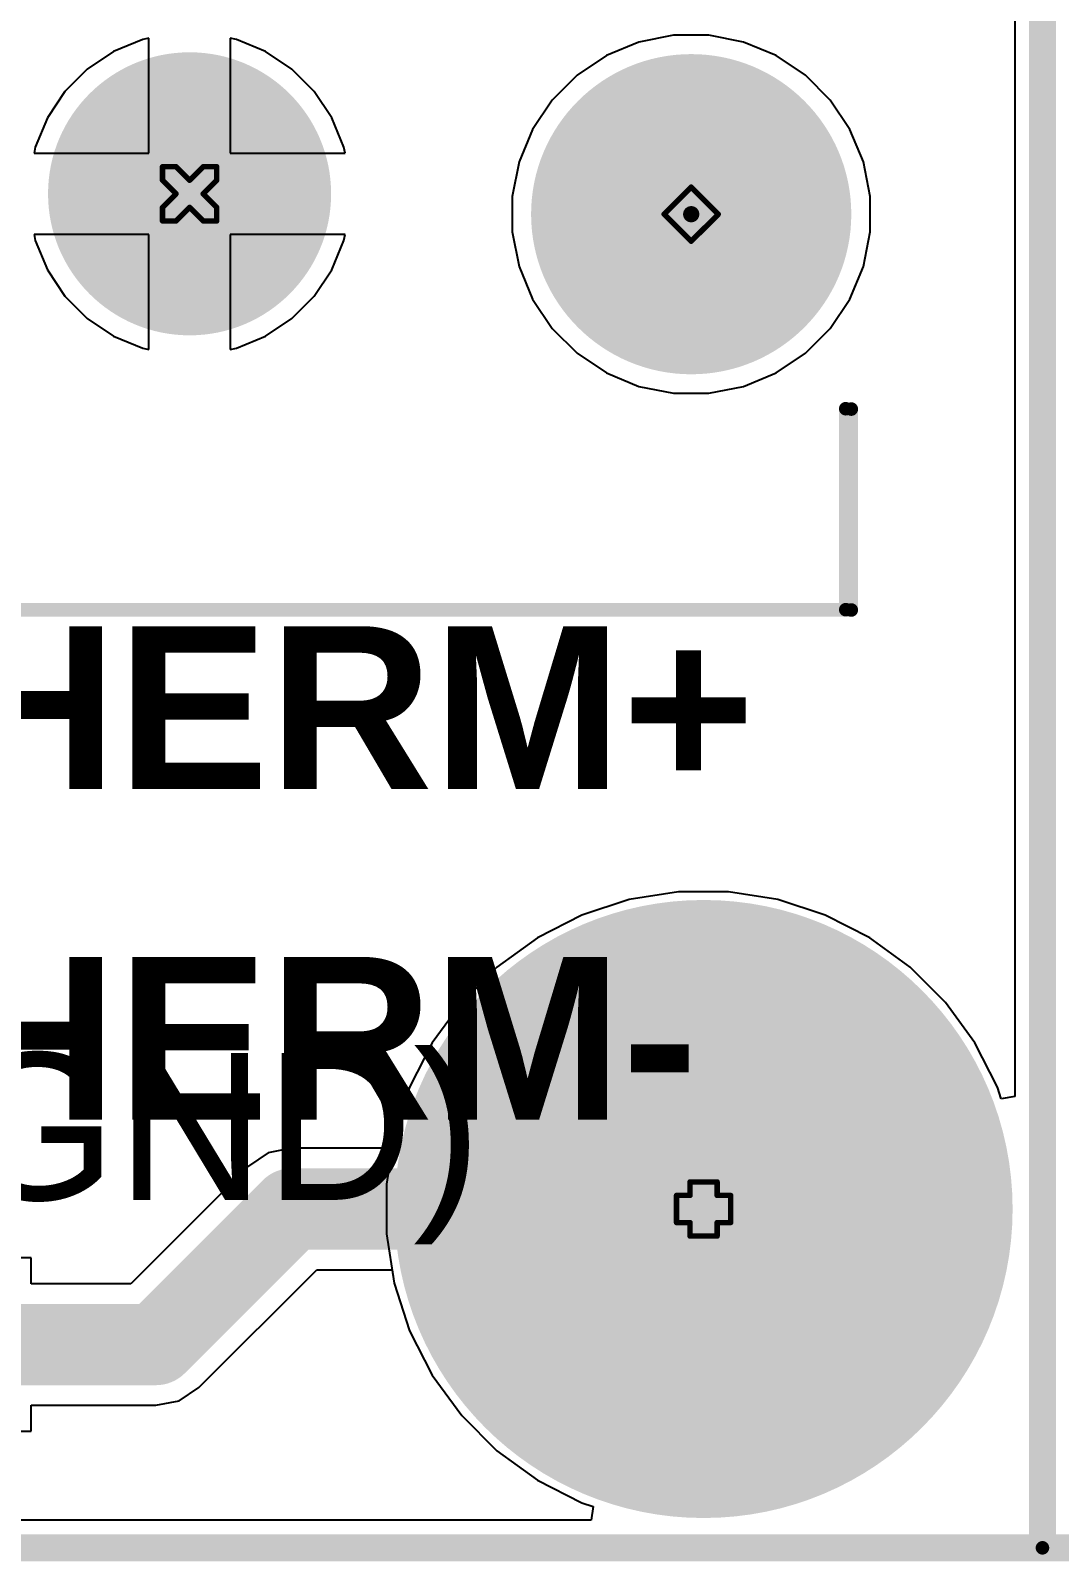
# Model space of a CAD drawing. Header units: inches. Extents: x 0 to 13.9, y -0.2 to 3.4.
# Drawn here: x 0.377 to 0.756, y -0.005 to 0.56 of the extents above; entities that cross this region are included whole.
import ezdxf

# ---------------------------------------------------------------- set-up
doc = ezdxf.new("R2010")
doc.units = ezdxf.units.IN
doc.header["$MEASUREMENT"] = 0
for name, color, linetype in [('Board_Outline', 216, 'Continuous'), ('Bottom Layer', 5, 'Continuous'), ('Bottom Solder', 6, 'Continuous'), ('Dimensions', 6, 'Continuous'), ('Drill Drawing', 1, 'Continuous'), ('Layer 1', 16, 'Continuous'), ('Layer 2', 76, 'Continuous'), ('Mechanical 4', 56, 'Continuous'), ('Mechanical 6', 56, 'Continuous'), ('Multi-Layer', 9, 'Continuous'), ('Pad Holes', 156, 'Continuous'), ('Top Layer', 1, 'Continuous'), ('Top Overlay', 2, 'Continuous'), ('Top Solder', 216, 'Continuous')]:
    doc.layers.add(name, color=color, linetype=linetype)
doc.styles.add('Arial', font='', dxfattribs={"height": 0.2})
doc.styles.add('Arial_Bold', font='', dxfattribs={"height": 0.2})
doc.styles.get('Arial').set_extended_font_data('Arial')
doc.styles.get('Arial_Bold').set_extended_font_data('Arial', bold=True)

msp = doc.modelspace()

# ---------------------------------------------------------------- hatches: boundary and pattern name
at = {"layer": 'Bottom Layer'}
h = msp.add_hatch(color=5, dxfattribs=at)
edge = h.paths.add_edge_path()
edge.add_arc((0.43539, 0.49952), 0.04921, 0, 360)
h = msp.add_hatch(color=5, dxfattribs=at)
edge = h.paths.add_edge_path()
edge.add_arc((0.625, 0.125), 0.11, 0, 360)
at = {"layer": 'Bottom Solder'}
h = msp.add_hatch(color=6, dxfattribs=at)
edge = h.paths.add_edge_path()
edge.add_arc((0.43539, 0.49952), 0.05221, 0, 360)
h = msp.add_hatch(color=6, dxfattribs=at)
edge = h.paths.add_edge_path()
edge.add_arc((0.62043, 0.492), 0.003, 0, 360)
h = msp.add_hatch(color=6, dxfattribs=at)
edge = h.paths.add_edge_path()
edge.add_arc((0.625, 0.125), 0.114, 0, 360)
at = {"layer": 'Layer 1'}
h = msp.add_hatch(color=16, dxfattribs=at)
edge = h.paths.add_edge_path()
edge.add_arc((0.43539, 0.49952), 0.04921, 0, 360)
h = msp.add_hatch(color=16, dxfattribs=at)
edge = h.paths.add_edge_path()
edge.add_arc((0.625, 0.125), 0.11, 0, 360)
at = {"layer": 'Layer 2'}
h = msp.add_hatch(color=76, dxfattribs=at)
edge = h.paths.add_edge_path()
edge.add_arc((0.43539, 0.49952), 0.04921, 0, 360)
h = msp.add_hatch(color=76, dxfattribs=at)
edge = h.paths.add_edge_path()
edge.add_arc((0.625, 0.125), 0.11, 0, 360)
at = {"layer": 'Mechanical 4'}
h = msp.add_hatch(color=56, dxfattribs=at)
edge = h.paths.add_edge_path()
edge.add_arc((0.67745, 0.42023), 0.00125, 0, 360)
h = msp.add_hatch(color=56, dxfattribs=at)
edge = h.paths.add_edge_path()
edge.add_arc((0.67745, 0.3461), 0.00125, 0, 360)
h = msp.add_hatch(color=56, dxfattribs=at)
edge = h.paths.add_edge_path()
edge.add_arc((0.67745, 0.3461), 0.00125, 0, 360)
at = {"layer": 'Mechanical 6'}
h = msp.add_hatch(color=56, dxfattribs=at)
edge = h.paths.add_edge_path()
edge.add_arc((0.75, 0), 0.00125, 0, 360)
h = msp.add_hatch(color=56, dxfattribs=at)
edge = h.paths.add_edge_path()
edge.add_arc((0.75, 0), 0.00125, 0, 360)
at = {"layer": 'Multi-Layer'}
h = msp.add_hatch(color=9, dxfattribs=at)
edge = h.paths.add_edge_path()
edge.add_arc((0.43539, 0.49952), 0.04921, 0, 360)
h = msp.add_hatch(color=9, dxfattribs=at)
edge = h.paths.add_edge_path()
edge.add_arc((0.625, 0.125), 0.11, 0, 360)
at = {"layer": 'Pad Holes'}
h = msp.add_hatch(color=7, dxfattribs=at)
edge = h.paths.add_edge_path()
edge.add_arc((0.62043, 0.492), 0.05906, 0, 360)
h = msp.add_hatch(color=7, dxfattribs=at)
edge = h.paths.add_edge_path()
edge.add_arc((0.43539, 0.49952), 0.03543, 0, 360)
h = msp.add_hatch(color=7, dxfattribs=at)
edge = h.paths.add_edge_path()
edge.add_arc((0.67745, 0.42023), 0.00125, 0, 360)
h = msp.add_hatch(color=7, dxfattribs=at)
edge = h.paths.add_edge_path()
edge.add_arc((0.67745, 0.3461), 0.00125, 0, 360)
h = msp.add_hatch(color=7, dxfattribs=at)
edge = h.paths.add_edge_path()
edge.add_arc((0.67745, 0.3461), 0.00125, 0, 360)
h = msp.add_hatch(color=7, dxfattribs=at)
edge = h.paths.add_edge_path()
edge.add_arc((0.625, 0.125), 0.074, 0, 360)
h = msp.add_hatch(color=7, dxfattribs=at)
edge = h.paths.add_edge_path()
edge.add_arc((0.75, 0), 0.00125, 0, 360)
h = msp.add_hatch(color=7, dxfattribs=at)
edge = h.paths.add_edge_path()
edge.add_arc((0.75, 0), 0.00125, 0, 360)
at = {"layer": 'Top Layer'}
h = msp.add_hatch(color=1, dxfattribs=at)
edge = h.paths.add_edge_path()
edge.add_arc((0.43539, 0.49952), 0.04921, 0, 360)
h = msp.add_hatch(color=1, dxfattribs=at)
edge = h.paths.add_edge_path()
edge.add_arc((0.625, 0.125), 0.11, 0, 360)
at = {"layer": 'Top Solder'}
h = msp.add_hatch(color=216, dxfattribs=at)
edge = h.paths.add_edge_path()
edge.add_arc((0.43539, 0.49952), 0.05221, 0, 360)
h = msp.add_hatch(color=216, dxfattribs=at)
edge = h.paths.add_edge_path()
edge.add_arc((0.62043, 0.492), 0.003, 0, 360)
h = msp.add_hatch(color=216, dxfattribs=at)
edge = h.paths.add_edge_path()
edge.add_arc((0.625, 0.125), 0.114, 0, 360)

# ---------------------------------------------------------------- linework, layer by layer
at = {"layer": 'Board_Outline'}
for points in [[(0.75, 0, 0.01, 0.01, 0), (0.75, 1.25, 0.01, 0.01, 0)], [(0, 0, 0.01, 0.01, 0), (0.75, 0, 0.01, 0.01, 0)]]:
    msp.add_lwpolyline(points, format="xyseb", dxfattribs=at)
msp.add_lwpolyline([(0.7475, 0, 0.005, 0.005, 1), (0.7525, 0, 0.005, 0.005, 1)], format="xyseb", close=True, dxfattribs=at)
msp.add_lwpolyline([(0.7475, 0, 0.005, 0.005, 1), (0.7525, 0, 0.005, 0.005, 1)], format="xyseb", close=True, dxfattribs=at)
at = {"layer": 'Bottom Layer'}
for p, q in [((0.7398, 1.25), (0.7398, 0.16647)), ((0.41812, 0.55646), (0.40735, 0.55199)), ((0.42039, 0.55691), (0.41812, 0.55646)), ((0.42039, 0.51452), (0.42039, 0.55691)), ((0.45267, 0.55646), (0.45039, 0.55691)), ((0.45039, 0.55691), (0.45039, 0.51452)), ((0.46344, 0.55199), (0.45267, 0.55646)), ((0.60117, 0.55552), (0.58914, 0.55054)), ((0.61393, 0.55806), (0.60117, 0.55552)), ((0.62694, 0.55806), (0.61393, 0.55806)), ((0.6397, 0.55552), (0.62694, 0.55806)), ((0.65172, 0.55054), (0.6397, 0.55552)), ((0.40735, 0.55199), (0.39765, 0.54551)), ((0.47314, 0.54551), (0.46344, 0.55199)), ((0.58914, 0.55054), (0.57833, 0.54331)), ((0.66254, 0.54331), (0.65172, 0.55054)), ((0.39765, 0.54551), (0.3894, 0.53727)), ((0.48139, 0.53727), (0.47314, 0.54551)), ((0.57833, 0.54331), (0.56912, 0.53411)), ((0.67174, 0.53411), (0.66254, 0.54331)), ((0.3894, 0.53727), (0.38292, 0.52757)), ((0.48787, 0.52757), (0.48139, 0.53727)), ((0.56912, 0.53411), (0.5619, 0.52329)), ((0.67897, 0.52329), (0.67174, 0.53411)), ((0.38292, 0.52757), (0.37846, 0.51679)), ((0.49233, 0.51679), (0.48787, 0.52757)), ((0.5619, 0.52329), (0.55692, 0.51127)), ((0.68395, 0.51127), (0.67897, 0.52329)), ((0.37846, 0.51679), (0.378, 0.51452)), ((0.378, 0.51452), (0.42039, 0.51452)), ((0.45039, 0.51452), (0.49278, 0.51452)), ((0.49278, 0.51452), (0.49233, 0.51679)), ((0.55692, 0.51127), (0.55438, 0.49851)), ((0.68649, 0.49851), (0.68395, 0.51127)), ((0.55438, 0.49851), (0.55438, 0.48549)), ((0.68649, 0.48549), (0.68649, 0.49851)), ((0.42039, 0.48452), (0.378, 0.48452)), ((0.378, 0.48452), (0.37846, 0.48225)), ((0.37846, 0.48225), (0.38292, 0.47147)), ((0.42039, 0.44213), (0.42039, 0.48452)), ((0.49278, 0.48452), (0.45039, 0.48452)), ((0.45039, 0.48452), (0.45039, 0.44213)), ((0.48787, 0.47147), (0.49233, 0.48225)), ((0.49233, 0.48225), (0.49278, 0.48452)), ((0.55438, 0.48549), (0.55692, 0.47273)), ((0.68395, 0.47273), (0.68649, 0.48549)), ((0.38292, 0.47147), (0.3894, 0.46177)), ((0.48139, 0.46177), (0.48787, 0.47147)), ((0.55692, 0.47273), (0.5619, 0.46071)), ((0.67897, 0.46071), (0.68395, 0.47273)), ((0.3894, 0.46177), (0.39765, 0.45353)), ((0.47314, 0.45353), (0.48139, 0.46177)), ((0.5619, 0.46071), (0.56912, 0.44989)), ((0.67174, 0.44989), (0.67897, 0.46071)), ((0.39765, 0.45353), (0.40735, 0.44705)), ((0.46344, 0.44705), (0.47314, 0.45353)), ((0.40735, 0.44705), (0.41812, 0.44258)), ((0.45267, 0.44258), (0.46344, 0.44705)), ((0.56912, 0.44989), (0.57833, 0.44069)), ((0.66254, 0.44069), (0.67174, 0.44989)), ((0.41812, 0.44258), (0.42039, 0.44213)), ((0.45039, 0.44213), (0.45267, 0.44258)), ((0.57833, 0.44069), (0.58914, 0.43346)), ((0.65172, 0.43346), (0.66254, 0.44069)), ((0.58914, 0.43346), (0.60117, 0.42848)), ((0.6397, 0.42848), (0.65172, 0.43346)), ((0.60117, 0.42848), (0.61393, 0.42594)), ((0.61393, 0.42594), (0.62694, 0.42594)), ((0.62694, 0.42594), (0.6397, 0.42848)), ((0.5976, 0.23912), (0.58009, 0.23343)), ((0.61579, 0.242), (0.5976, 0.23912)), ((0.63421, 0.242), (0.61579, 0.242)), ((0.6524, 0.23912), (0.63421, 0.242)), ((0.66991, 0.23343), (0.6524, 0.23912)), ((0.58009, 0.23343), (0.56368, 0.22507)), ((0.68632, 0.22507), (0.66991, 0.23343)), ((0.56368, 0.22507), (0.54878, 0.21424)), ((0.70122, 0.21424), (0.68632, 0.22507)), ((0.54878, 0.21424), (0.53576, 0.20122)), ((0.71424, 0.20122), (0.70122, 0.21424)), ((0.53576, 0.20122), (0.52493, 0.18632)), ((0.72507, 0.18632), (0.71424, 0.20122)), ((0.52493, 0.18632), (0.51657, 0.16991)), ((0.73343, 0.16991), (0.72507, 0.18632)), ((0.51657, 0.16991), (0.51088, 0.1524)), ((0.7348, 0.16568), (0.73343, 0.16991)), ((0.7398, 0.16647), (0.7348, 0.16568)), ((0.51088, 0.1524), (0.508, 0.13421)), ((0.508, 0.13421), (0.508, 0.11579)), ((0.508, 0.11579), (0.51088, 0.0976)), ((0.51088, 0.0976), (0.51657, 0.08009)), ((0.51657, 0.08009), (0.52493, 0.06368)), ((0.52493, 0.06368), (0.53576, 0.04878)), ((0.53576, 0.04878), (0.54878, 0.03576)), ((0.54878, 0.03576), (0.56368, 0.02493)), ((0.56368, 0.02493), (0.58009, 0.01657)), ((0.58009, 0.01657), (0.58432, 0.0152)), ((0.58432, 0.0152), (0.58353, 0.0102)), ((0.58353, 0.0102), (0.0102, 0.0102))]:
    msp.add_line(p, q, dxfattribs=at)
at = {"layer": 'Dimensions'}
msp.add_lwpolyline([(0.015, 0, 0.01, 0.01, 0), (4.237, 0, 0.01, 0.01, 0)], format="xyseb", dxfattribs=at)
at = {"layer": 'Drill Drawing'}
for points in [[(0.42539, 0.50452, 0.002, 0.002, 0), (0.42539, 0.50952, 0.002, 0.002, 0)], [(0.42539, 0.50952, 0.002, 0.002, 0), (0.43039, 0.50952, 0.002, 0.002, 0)], [(0.43039, 0.50952, 0.002, 0.002, 0), (0.43539, 0.50452, 0.002, 0.002, 0)], [(0.43539, 0.50452, 0.002, 0.002, 0), (0.44039, 0.50952, 0.002, 0.002, 0)], [(0.44039, 0.50952, 0.002, 0.002, 0), (0.44539, 0.50952, 0.002, 0.002, 0)], [(0.44539, 0.50452, 0.002, 0.002, 0), (0.44539, 0.50952, 0.002, 0.002, 0)], [(0.42539, 0.50452, 0.002, 0.002, 0), (0.43039, 0.49952, 0.002, 0.002, 0)], [(0.44039, 0.49952, 0.002, 0.002, 0), (0.44539, 0.50452, 0.002, 0.002, 0)], [(0.61043, 0.492, 0.002, 0.002, 0), (0.62043, 0.502, 0.002, 0.002, 0)], [(0.62043, 0.502, 0.002, 0.002, 0), (0.63043, 0.492, 0.002, 0.002, 0)], [(0.42539, 0.49452, 0.002, 0.002, 0), (0.43039, 0.49952, 0.002, 0.002, 0)], [(0.44039, 0.49952, 0.002, 0.002, 0), (0.44539, 0.49452, 0.002, 0.002, 0)], [(0.42539, 0.48952, 0.002, 0.002, 0), (0.42539, 0.49452, 0.002, 0.002, 0)], [(0.43039, 0.48952, 0.002, 0.002, 0), (0.43539, 0.49452, 0.002, 0.002, 0)], [(0.43539, 0.49452, 0.002, 0.002, 0), (0.44039, 0.48952, 0.002, 0.002, 0)], [(0.44539, 0.48952, 0.002, 0.002, 0), (0.44539, 0.49452, 0.002, 0.002, 0)], [(0.61043, 0.492, 0.002, 0.002, 0), (0.62043, 0.482, 0.002, 0.002, 0)], [(0.62043, 0.482, 0.002, 0.002, 0), (0.63043, 0.492, 0.002, 0.002, 0)], [(0.42539, 0.48952, 0.002, 0.002, 0), (0.43039, 0.48952, 0.002, 0.002, 0)], [(0.44039, 0.48952, 0.002, 0.002, 0), (0.44539, 0.48952, 0.002, 0.002, 0)], [(0.62, 0.13, 0.002, 0.002, 0), (0.62, 0.135, 0.002, 0.002, 0)], [(0.62, 0.135, 0.002, 0.002, 0), (0.63, 0.135, 0.002, 0.002, 0)], [(0.63, 0.13, 0.002, 0.002, 0), (0.63, 0.135, 0.002, 0.002, 0)], [(0.615, 0.12, 0.002, 0.002, 0), (0.615, 0.13, 0.002, 0.002, 0)], [(0.615, 0.13, 0.002, 0.002, 0), (0.62, 0.13, 0.002, 0.002, 0)], [(0.63, 0.13, 0.002, 0.002, 0), (0.635, 0.13, 0.002, 0.002, 0)], [(0.635, 0.12, 0.002, 0.002, 0), (0.635, 0.13, 0.002, 0.002, 0)], [(0.615, 0.12, 0.002, 0.002, 0), (0.62, 0.12, 0.002, 0.002, 0)], [(0.62, 0.115, 0.002, 0.002, 0), (0.62, 0.12, 0.002, 0.002, 0)], [(0.63, 0.12, 0.002, 0.002, 0), (0.635, 0.12, 0.002, 0.002, 0)], [(0.63, 0.115, 0.002, 0.002, 0), (0.63, 0.12, 0.002, 0.002, 0)], [(0.62, 0.115, 0.002, 0.002, 0), (0.63, 0.115, 0.002, 0.002, 0)]]:
    msp.add_lwpolyline(points, format="xyseb", dxfattribs=at)
for points in [[(0.42489, 0.50952, 0.001, 0.001, 1), (0.42589, 0.50952, 0.001, 0.001, 1)], [(0.42489, 0.50952, 0.001, 0.001, 1), (0.42589, 0.50952, 0.001, 0.001, 1)], [(0.42989, 0.50952, 0.001, 0.001, 1), (0.43089, 0.50952, 0.001, 0.001, 1)], [(0.42989, 0.50952, 0.001, 0.001, 1), (0.43089, 0.50952, 0.001, 0.001, 1)], [(0.43989, 0.50952, 0.001, 0.001, 1), (0.44089, 0.50952, 0.001, 0.001, 1)], [(0.43989, 0.50952, 0.001, 0.001, 1), (0.44089, 0.50952, 0.001, 0.001, 1)], [(0.44489, 0.50952, 0.001, 0.001, 1), (0.44589, 0.50952, 0.001, 0.001, 1)], [(0.44489, 0.50952, 0.001, 0.001, 1), (0.44589, 0.50952, 0.001, 0.001, 1)], [(0.42489, 0.50452, 0.001, 0.001, 1), (0.42589, 0.50452, 0.001, 0.001, 1)], [(0.42489, 0.50452, 0.001, 0.001, 1), (0.42589, 0.50452, 0.001, 0.001, 1)], [(0.43489, 0.50452, 0.001, 0.001, 1), (0.43589, 0.50452, 0.001, 0.001, 1)], [(0.43489, 0.50452, 0.001, 0.001, 1), (0.43589, 0.50452, 0.001, 0.001, 1)], [(0.44489, 0.50452, 0.001, 0.001, 1), (0.44589, 0.50452, 0.001, 0.001, 1)], [(0.44489, 0.50452, 0.001, 0.001, 1), (0.44589, 0.50452, 0.001, 0.001, 1)], [(0.61993, 0.502, 0.001, 0.001, 1), (0.62093, 0.502, 0.001, 0.001, 1)], [(0.61993, 0.502, 0.001, 0.001, 1), (0.62093, 0.502, 0.001, 0.001, 1)], [(0.42989, 0.49952, 0.001, 0.001, 1), (0.43089, 0.49952, 0.001, 0.001, 1)], [(0.42989, 0.49952, 0.001, 0.001, 1), (0.43089, 0.49952, 0.001, 0.001, 1)], [(0.43989, 0.49952, 0.001, 0.001, 1), (0.44089, 0.49952, 0.001, 0.001, 1)], [(0.43989, 0.49952, 0.001, 0.001, 1), (0.44089, 0.49952, 0.001, 0.001, 1)], [(0.42489, 0.49452, 0.001, 0.001, 1), (0.42589, 0.49452, 0.001, 0.001, 1)], [(0.42489, 0.49452, 0.001, 0.001, 1), (0.42589, 0.49452, 0.001, 0.001, 1)], [(0.43489, 0.49452, 0.001, 0.001, 1), (0.43589, 0.49452, 0.001, 0.001, 1)], [(0.43489, 0.49452, 0.001, 0.001, 1), (0.43589, 0.49452, 0.001, 0.001, 1)], [(0.44489, 0.49452, 0.001, 0.001, 1), (0.44589, 0.49452, 0.001, 0.001, 1)], [(0.44489, 0.49452, 0.001, 0.001, 1), (0.44589, 0.49452, 0.001, 0.001, 1)], [(0.60993, 0.492, 0.001, 0.001, 1), (0.61093, 0.492, 0.001, 0.001, 1)], [(0.60993, 0.492, 0.001, 0.001, 1), (0.61093, 0.492, 0.001, 0.001, 1)], [(0.62993, 0.492, 0.001, 0.001, 1), (0.63093, 0.492, 0.001, 0.001, 1)], [(0.62993, 0.492, 0.001, 0.001, 1), (0.63093, 0.492, 0.001, 0.001, 1)], [(0.42489, 0.48952, 0.001, 0.001, 1), (0.42589, 0.48952, 0.001, 0.001, 1)], [(0.42489, 0.48952, 0.001, 0.001, 1), (0.42589, 0.48952, 0.001, 0.001, 1)], [(0.42989, 0.48952, 0.001, 0.001, 1), (0.43089, 0.48952, 0.001, 0.001, 1)], [(0.42989, 0.48952, 0.001, 0.001, 1), (0.43089, 0.48952, 0.001, 0.001, 1)], [(0.43989, 0.48952, 0.001, 0.001, 1), (0.44089, 0.48952, 0.001, 0.001, 1)], [(0.43989, 0.48952, 0.001, 0.001, 1), (0.44089, 0.48952, 0.001, 0.001, 1)], [(0.44489, 0.48952, 0.001, 0.001, 1), (0.44589, 0.48952, 0.001, 0.001, 1)], [(0.44489, 0.48952, 0.001, 0.001, 1), (0.44589, 0.48952, 0.001, 0.001, 1)], [(0.61993, 0.482, 0.001, 0.001, 1), (0.62093, 0.482, 0.001, 0.001, 1)], [(0.61993, 0.482, 0.001, 0.001, 1), (0.62093, 0.482, 0.001, 0.001, 1)], [(0.6195, 0.135, 0.001, 0.001, 1), (0.6205, 0.135, 0.001, 0.001, 1)], [(0.6195, 0.135, 0.001, 0.001, 1), (0.6205, 0.135, 0.001, 0.001, 1)], [(0.6295, 0.135, 0.001, 0.001, 1), (0.6305, 0.135, 0.001, 0.001, 1)], [(0.6295, 0.135, 0.001, 0.001, 1), (0.6305, 0.135, 0.001, 0.001, 1)], [(0.6145, 0.13, 0.001, 0.001, 1), (0.6155, 0.13, 0.001, 0.001, 1)], [(0.6145, 0.13, 0.001, 0.001, 1), (0.6155, 0.13, 0.001, 0.001, 1)], [(0.6195, 0.13, 0.001, 0.001, 1), (0.6205, 0.13, 0.001, 0.001, 1)], [(0.6195, 0.13, 0.001, 0.001, 1), (0.6205, 0.13, 0.001, 0.001, 1)], [(0.6295, 0.13, 0.001, 0.001, 1), (0.6305, 0.13, 0.001, 0.001, 1)], [(0.6295, 0.13, 0.001, 0.001, 1), (0.6305, 0.13, 0.001, 0.001, 1)], [(0.6345, 0.13, 0.001, 0.001, 1), (0.6355, 0.13, 0.001, 0.001, 1)], [(0.6345, 0.13, 0.001, 0.001, 1), (0.6355, 0.13, 0.001, 0.001, 1)], [(0.6145, 0.12, 0.001, 0.001, 1), (0.6155, 0.12, 0.001, 0.001, 1)], [(0.6145, 0.12, 0.001, 0.001, 1), (0.6155, 0.12, 0.001, 0.001, 1)], [(0.6195, 0.12, 0.001, 0.001, 1), (0.6205, 0.12, 0.001, 0.001, 1)], [(0.6195, 0.12, 0.001, 0.001, 1), (0.6205, 0.12, 0.001, 0.001, 1)], [(0.6295, 0.12, 0.001, 0.001, 1), (0.6305, 0.12, 0.001, 0.001, 1)], [(0.6295, 0.12, 0.001, 0.001, 1), (0.6305, 0.12, 0.001, 0.001, 1)], [(0.6345, 0.12, 0.001, 0.001, 1), (0.6355, 0.12, 0.001, 0.001, 1)], [(0.6345, 0.12, 0.001, 0.001, 1), (0.6355, 0.12, 0.001, 0.001, 1)], [(0.6195, 0.115, 0.001, 0.001, 1), (0.6205, 0.115, 0.001, 0.001, 1)], [(0.6195, 0.115, 0.001, 0.001, 1), (0.6205, 0.115, 0.001, 0.001, 1)], [(0.6295, 0.115, 0.001, 0.001, 1), (0.6305, 0.115, 0.001, 0.001, 1)], [(0.6295, 0.115, 0.001, 0.001, 1), (0.6305, 0.115, 0.001, 0.001, 1)]]:
    msp.add_lwpolyline(points, format="xyseb", close=True, dxfattribs=at)
at = {"layer": 'Layer 1'}
for p, q in [((0.7398, 1.25), (0.7398, 0.16647)), ((0.41812, 0.55646), (0.40735, 0.55199)), ((0.42039, 0.55691), (0.41812, 0.55646)), ((0.42039, 0.51452), (0.42039, 0.55691)), ((0.45267, 0.55646), (0.45039, 0.55691)), ((0.45039, 0.55691), (0.45039, 0.51452)), ((0.46344, 0.55199), (0.45267, 0.55646)), ((0.60117, 0.55552), (0.58914, 0.55054)), ((0.61393, 0.55806), (0.60117, 0.55552)), ((0.62694, 0.55806), (0.61393, 0.55806)), ((0.6397, 0.55552), (0.62694, 0.55806)), ((0.65172, 0.55054), (0.6397, 0.55552)), ((0.40735, 0.55199), (0.39765, 0.54551)), ((0.47314, 0.54551), (0.46344, 0.55199)), ((0.58914, 0.55054), (0.57833, 0.54331)), ((0.66254, 0.54331), (0.65172, 0.55054)), ((0.39765, 0.54551), (0.3894, 0.53727)), ((0.48139, 0.53727), (0.47314, 0.54551)), ((0.57833, 0.54331), (0.56912, 0.53411)), ((0.67174, 0.53411), (0.66254, 0.54331)), ((0.3894, 0.53727), (0.38292, 0.52757)), ((0.48787, 0.52757), (0.48139, 0.53727)), ((0.56912, 0.53411), (0.5619, 0.52329)), ((0.67897, 0.52329), (0.67174, 0.53411)), ((0.38292, 0.52757), (0.37846, 0.51679)), ((0.49233, 0.51679), (0.48787, 0.52757)), ((0.5619, 0.52329), (0.55692, 0.51127)), ((0.68395, 0.51127), (0.67897, 0.52329)), ((0.37846, 0.51679), (0.378, 0.51452)), ((0.378, 0.51452), (0.42039, 0.51452)), ((0.45039, 0.51452), (0.49278, 0.51452)), ((0.49278, 0.51452), (0.49233, 0.51679)), ((0.55692, 0.51127), (0.55438, 0.49851)), ((0.68649, 0.49851), (0.68395, 0.51127)), ((0.55438, 0.49851), (0.55438, 0.48549)), ((0.68649, 0.48549), (0.68649, 0.49851)), ((0.42039, 0.48452), (0.378, 0.48452)), ((0.378, 0.48452), (0.37846, 0.48225)), ((0.37846, 0.48225), (0.38292, 0.47147)), ((0.42039, 0.44213), (0.42039, 0.48452)), ((0.49278, 0.48452), (0.45039, 0.48452)), ((0.45039, 0.48452), (0.45039, 0.44213)), ((0.48787, 0.47147), (0.49233, 0.48225)), ((0.49233, 0.48225), (0.49278, 0.48452)), ((0.55438, 0.48549), (0.55692, 0.47273)), ((0.68395, 0.47273), (0.68649, 0.48549)), ((0.38292, 0.47147), (0.3894, 0.46177)), ((0.48139, 0.46177), (0.48787, 0.47147)), ((0.55692, 0.47273), (0.5619, 0.46071)), ((0.67897, 0.46071), (0.68395, 0.47273)), ((0.3894, 0.46177), (0.39765, 0.45353)), ((0.47314, 0.45353), (0.48139, 0.46177)), ((0.5619, 0.46071), (0.56912, 0.44989)), ((0.67174, 0.44989), (0.67897, 0.46071)), ((0.39765, 0.45353), (0.40735, 0.44705)), ((0.46344, 0.44705), (0.47314, 0.45353)), ((0.40735, 0.44705), (0.41812, 0.44258)), ((0.45267, 0.44258), (0.46344, 0.44705)), ((0.56912, 0.44989), (0.57833, 0.44069)), ((0.66254, 0.44069), (0.67174, 0.44989)), ((0.41812, 0.44258), (0.42039, 0.44213)), ((0.45039, 0.44213), (0.45267, 0.44258)), ((0.57833, 0.44069), (0.58914, 0.43346)), ((0.65172, 0.43346), (0.66254, 0.44069)), ((0.58914, 0.43346), (0.60117, 0.42848)), ((0.6397, 0.42848), (0.65172, 0.43346)), ((0.60117, 0.42848), (0.61393, 0.42594)), ((0.61393, 0.42594), (0.62694, 0.42594)), ((0.62694, 0.42594), (0.6397, 0.42848)), ((0.5976, 0.23912), (0.58009, 0.23343)), ((0.61579, 0.242), (0.5976, 0.23912)), ((0.63421, 0.242), (0.61579, 0.242)), ((0.6524, 0.23912), (0.63421, 0.242)), ((0.66991, 0.23343), (0.6524, 0.23912)), ((0.58009, 0.23343), (0.56368, 0.22507)), ((0.68632, 0.22507), (0.66991, 0.23343)), ((0.56368, 0.22507), (0.54878, 0.21424)), ((0.70122, 0.21424), (0.68632, 0.22507)), ((0.54878, 0.21424), (0.53576, 0.20122)), ((0.71424, 0.20122), (0.70122, 0.21424)), ((0.53576, 0.20122), (0.52493, 0.18632)), ((0.72507, 0.18632), (0.71424, 0.20122)), ((0.52493, 0.18632), (0.51657, 0.16991)), ((0.73343, 0.16991), (0.72507, 0.18632)), ((0.51657, 0.16991), (0.51088, 0.1524)), ((0.7348, 0.16568), (0.73343, 0.16991)), ((0.7398, 0.16647), (0.7348, 0.16568)), ((0.51088, 0.1524), (0.508, 0.13421)), ((0.508, 0.13421), (0.508, 0.11579)), ((0.508, 0.11579), (0.51088, 0.0976)), ((0.51088, 0.0976), (0.51657, 0.08009)), ((0.51657, 0.08009), (0.52493, 0.06368)), ((0.52493, 0.06368), (0.53576, 0.04878)), ((0.53576, 0.04878), (0.54878, 0.03576)), ((0.54878, 0.03576), (0.56368, 0.02493)), ((0.56368, 0.02493), (0.58009, 0.01657)), ((0.58009, 0.01657), (0.58432, 0.0152)), ((0.58432, 0.0152), (0.58353, 0.0102)), ((0.58353, 0.0102), (0.0102, 0.0102))]:
    msp.add_line(p, q, dxfattribs=at)
at = {"layer": 'Layer 2'}
for p, q in [((0.7398, 0.84307), (0.7398, 0.16647)), ((0.41812, 0.55646), (0.40735, 0.55199)), ((0.42039, 0.55691), (0.41812, 0.55646)), ((0.42039, 0.51452), (0.42039, 0.55691)), ((0.45267, 0.55646), (0.45039, 0.55691)), ((0.45039, 0.55691), (0.45039, 0.51452)), ((0.46344, 0.55199), (0.45267, 0.55646)), ((0.60117, 0.55552), (0.58914, 0.55054)), ((0.61393, 0.55806), (0.60117, 0.55552)), ((0.62694, 0.55806), (0.61393, 0.55806)), ((0.6397, 0.55552), (0.62694, 0.55806)), ((0.65172, 0.55054), (0.6397, 0.55552)), ((0.40735, 0.55199), (0.39765, 0.54551)), ((0.47314, 0.54551), (0.46344, 0.55199)), ((0.58914, 0.55054), (0.57833, 0.54331)), ((0.66254, 0.54331), (0.65172, 0.55054)), ((0.39765, 0.54551), (0.3894, 0.53727)), ((0.48139, 0.53727), (0.47314, 0.54551)), ((0.57833, 0.54331), (0.56912, 0.53411)), ((0.67174, 0.53411), (0.66254, 0.54331)), ((0.3894, 0.53727), (0.38292, 0.52757)), ((0.48787, 0.52757), (0.48139, 0.53727)), ((0.56912, 0.53411), (0.5619, 0.52329)), ((0.67897, 0.52329), (0.67174, 0.53411)), ((0.38292, 0.52757), (0.37846, 0.51679)), ((0.49233, 0.51679), (0.48787, 0.52757)), ((0.5619, 0.52329), (0.55692, 0.51127)), ((0.68395, 0.51127), (0.67897, 0.52329)), ((0.37846, 0.51679), (0.378, 0.51452)), ((0.378, 0.51452), (0.42039, 0.51452)), ((0.45039, 0.51452), (0.49278, 0.51452)), ((0.49278, 0.51452), (0.49233, 0.51679)), ((0.55692, 0.51127), (0.55438, 0.49851)), ((0.68649, 0.49851), (0.68395, 0.51127)), ((0.55438, 0.49851), (0.55438, 0.48549)), ((0.68649, 0.48549), (0.68649, 0.49851)), ((0.42039, 0.48452), (0.378, 0.48452)), ((0.378, 0.48452), (0.37846, 0.48225)), ((0.37846, 0.48225), (0.38292, 0.47147)), ((0.42039, 0.44213), (0.42039, 0.48452)), ((0.49278, 0.48452), (0.45039, 0.48452)), ((0.45039, 0.48452), (0.45039, 0.44213)), ((0.48787, 0.47147), (0.49233, 0.48225)), ((0.49233, 0.48225), (0.49278, 0.48452)), ((0.55438, 0.48549), (0.55692, 0.47273)), ((0.68395, 0.47273), (0.68649, 0.48549)), ((0.38292, 0.47147), (0.3894, 0.46177)), ((0.48139, 0.46177), (0.48787, 0.47147)), ((0.55692, 0.47273), (0.5619, 0.46071)), ((0.67897, 0.46071), (0.68395, 0.47273)), ((0.3894, 0.46177), (0.39765, 0.45353)), ((0.47314, 0.45353), (0.48139, 0.46177)), ((0.5619, 0.46071), (0.56912, 0.44989)), ((0.67174, 0.44989), (0.67897, 0.46071)), ((0.39765, 0.45353), (0.40735, 0.44705)), ((0.46344, 0.44705), (0.47314, 0.45353)), ((0.40735, 0.44705), (0.41812, 0.44258)), ((0.45267, 0.44258), (0.46344, 0.44705)), ((0.56912, 0.44989), (0.57833, 0.44069)), ((0.66254, 0.44069), (0.67174, 0.44989)), ((0.41812, 0.44258), (0.42039, 0.44213)), ((0.45039, 0.44213), (0.45267, 0.44258)), ((0.57833, 0.44069), (0.58914, 0.43346)), ((0.65172, 0.43346), (0.66254, 0.44069)), ((0.58914, 0.43346), (0.60117, 0.42848)), ((0.6397, 0.42848), (0.65172, 0.43346)), ((0.60117, 0.42848), (0.61393, 0.42594)), ((0.61393, 0.42594), (0.62694, 0.42594)), ((0.62694, 0.42594), (0.6397, 0.42848)), ((0.5976, 0.23912), (0.58009, 0.23343)), ((0.61579, 0.242), (0.5976, 0.23912)), ((0.63421, 0.242), (0.61579, 0.242)), ((0.6524, 0.23912), (0.63421, 0.242)), ((0.66991, 0.23343), (0.6524, 0.23912)), ((0.58009, 0.23343), (0.56368, 0.22507)), ((0.68632, 0.22507), (0.66991, 0.23343)), ((0.56368, 0.22507), (0.54878, 0.21424)), ((0.70122, 0.21424), (0.68632, 0.22507)), ((0.54878, 0.21424), (0.53576, 0.20122)), ((0.71424, 0.20122), (0.70122, 0.21424)), ((0.53576, 0.20122), (0.52493, 0.18632)), ((0.72507, 0.18632), (0.71424, 0.20122)), ((0.52493, 0.18632), (0.51657, 0.16991)), ((0.73343, 0.16991), (0.72507, 0.18632)), ((0.51657, 0.16991), (0.51088, 0.1524)), ((0.7348, 0.16568), (0.73343, 0.16991)), ((0.7398, 0.16647), (0.7348, 0.16568)), ((0.51088, 0.1524), (0.508, 0.13421)), ((0.508, 0.13421), (0.508, 0.11579)), ((0.508, 0.11579), (0.51088, 0.0976)), ((0.51088, 0.0976), (0.51657, 0.08009)), ((0.51657, 0.08009), (0.52493, 0.06368)), ((0.52493, 0.06368), (0.53576, 0.04878)), ((0.53576, 0.04878), (0.54878, 0.03576)), ((0.54878, 0.03576), (0.56368, 0.02493)), ((0.56368, 0.02493), (0.58009, 0.01657)), ((0.58009, 0.01657), (0.58432, 0.0152)), ((0.58432, 0.0152), (0.58353, 0.0102)), ((0.58353, 0.0102), (0.0102, 0.0102))]:
    msp.add_line(p, q, dxfattribs=at)
at = {"layer": 'Mechanical 4'}
for points in [[(0.67745, 0.3461, 0.005, 0.005, 0), (0.67745, 0.42023, 0.005, 0.005, 0)], [(0.02391, 0.3461, 0.005, 0.005, 0), (0.67745, 0.3461, 0.005, 0.005, 0)]]:
    msp.add_lwpolyline(points, format="xyseb", dxfattribs=at)
for points in [[(0.6762, 0.42023, 0.0025, 0.0025, 1), (0.6787, 0.42023, 0.0025, 0.0025, 1)], [(0.6762, 0.3461, 0.0025, 0.0025, 1), (0.6787, 0.3461, 0.0025, 0.0025, 1)], [(0.6762, 0.3461, 0.0025, 0.0025, 1), (0.6787, 0.3461, 0.0025, 0.0025, 1)]]:
    msp.add_lwpolyline(points, format="xyseb", close=True, dxfattribs=at)
at = {"layer": 'Mechanical 6'}
for points in [[(0.75, 0, 0.005, 0.005, 0), (0.75, 1.25, 0.005, 0.005, 0)], [(0, 0, 0.005, 0.005, 0), (0.75, 0, 0.005, 0.005, 0)]]:
    msp.add_lwpolyline(points, format="xyseb", dxfattribs=at)
msp.add_lwpolyline([(0.74875, 0, 0.0025, 0.0025, 1), (0.75125, 0, 0.0025, 0.0025, 1)], format="xyseb", close=True, dxfattribs=at)
msp.add_lwpolyline([(0.74875, 0, 0.0025, 0.0025, 1), (0.75125, 0, 0.0025, 0.0025, 1)], format="xyseb", close=True, dxfattribs=at)
at = {"layer": 'Top Layer'}
for p, q in [((0.7398, 1.25), (0.7398, 0.16647)), ((0.41812, 0.55646), (0.40735, 0.55199)), ((0.42039, 0.55691), (0.41812, 0.55646)), ((0.42039, 0.51452), (0.42039, 0.55691)), ((0.45267, 0.55646), (0.45039, 0.55691)), ((0.45039, 0.55691), (0.45039, 0.51452)), ((0.46344, 0.55199), (0.45267, 0.55646)), ((0.60117, 0.55552), (0.58914, 0.55054)), ((0.61393, 0.55806), (0.60117, 0.55552)), ((0.62694, 0.55806), (0.61393, 0.55806)), ((0.6397, 0.55552), (0.62694, 0.55806)), ((0.65172, 0.55054), (0.6397, 0.55552)), ((0.40735, 0.55199), (0.39765, 0.54551)), ((0.47314, 0.54551), (0.46344, 0.55199)), ((0.58914, 0.55054), (0.57833, 0.54331)), ((0.66254, 0.54331), (0.65172, 0.55054)), ((0.39765, 0.54551), (0.3894, 0.53727)), ((0.48139, 0.53727), (0.47314, 0.54551)), ((0.57833, 0.54331), (0.56912, 0.53411)), ((0.67174, 0.53411), (0.66254, 0.54331)), ((0.3894, 0.53727), (0.38292, 0.52757)), ((0.48787, 0.52757), (0.48139, 0.53727)), ((0.56912, 0.53411), (0.5619, 0.52329)), ((0.67897, 0.52329), (0.67174, 0.53411)), ((0.38292, 0.52757), (0.37846, 0.51679)), ((0.49233, 0.51679), (0.48787, 0.52757)), ((0.5619, 0.52329), (0.55692, 0.51127)), ((0.68395, 0.51127), (0.67897, 0.52329)), ((0.37846, 0.51679), (0.378, 0.51452)), ((0.378, 0.51452), (0.42039, 0.51452)), ((0.45039, 0.51452), (0.49278, 0.51452)), ((0.49278, 0.51452), (0.49233, 0.51679)), ((0.55692, 0.51127), (0.55438, 0.49851)), ((0.68649, 0.49851), (0.68395, 0.51127)), ((0.55438, 0.49851), (0.55438, 0.48549)), ((0.68649, 0.48549), (0.68649, 0.49851)), ((0.42039, 0.48452), (0.378, 0.48452)), ((0.378, 0.48452), (0.37846, 0.48225)), ((0.37846, 0.48225), (0.38292, 0.47147)), ((0.42039, 0.44213), (0.42039, 0.48452)), ((0.49278, 0.48452), (0.45039, 0.48452)), ((0.45039, 0.48452), (0.45039, 0.44213)), ((0.48787, 0.47147), (0.49233, 0.48225)), ((0.49233, 0.48225), (0.49278, 0.48452)), ((0.55438, 0.48549), (0.55692, 0.47273)), ((0.68395, 0.47273), (0.68649, 0.48549)), ((0.38292, 0.47147), (0.3894, 0.46177)), ((0.48139, 0.46177), (0.48787, 0.47147)), ((0.55692, 0.47273), (0.5619, 0.46071)), ((0.67897, 0.46071), (0.68395, 0.47273)), ((0.3894, 0.46177), (0.39765, 0.45353)), ((0.47314, 0.45353), (0.48139, 0.46177)), ((0.5619, 0.46071), (0.56912, 0.44989)), ((0.67174, 0.44989), (0.67897, 0.46071)), ((0.39765, 0.45353), (0.40735, 0.44705)), ((0.46344, 0.44705), (0.47314, 0.45353)), ((0.40735, 0.44705), (0.41812, 0.44258)), ((0.45267, 0.44258), (0.46344, 0.44705)), ((0.56912, 0.44989), (0.57833, 0.44069)), ((0.66254, 0.44069), (0.67174, 0.44989)), ((0.41812, 0.44258), (0.42039, 0.44213)), ((0.45039, 0.44213), (0.45267, 0.44258)), ((0.57833, 0.44069), (0.58914, 0.43346)), ((0.65172, 0.43346), (0.66254, 0.44069)), ((0.58914, 0.43346), (0.60117, 0.42848)), ((0.6397, 0.42848), (0.65172, 0.43346)), ((0.60117, 0.42848), (0.61393, 0.42594)), ((0.61393, 0.42594), (0.62694, 0.42594)), ((0.62694, 0.42594), (0.6397, 0.42848)), ((0.5976, 0.23912), (0.58009, 0.23343)), ((0.61579, 0.242), (0.5976, 0.23912)), ((0.63421, 0.242), (0.61579, 0.242)), ((0.6524, 0.23912), (0.63421, 0.242)), ((0.66991, 0.23343), (0.6524, 0.23912)), ((0.58009, 0.23343), (0.56368, 0.22507)), ((0.68632, 0.22507), (0.66991, 0.23343)), ((0.56368, 0.22507), (0.54878, 0.21424)), ((0.70122, 0.21424), (0.68632, 0.22507)), ((0.54878, 0.21424), (0.53576, 0.20122)), ((0.71424, 0.20122), (0.70122, 0.21424)), ((0.53576, 0.20122), (0.52493, 0.18632)), ((0.72507, 0.18632), (0.71424, 0.20122)), ((0.52493, 0.18632), (0.51657, 0.16991)), ((0.73343, 0.16991), (0.72507, 0.18632)), ((0.51657, 0.16991), (0.51088, 0.1524)), ((0.7348, 0.16568), (0.73343, 0.16991)), ((0.7398, 0.16647), (0.7348, 0.16568)), ((0.473, 0.14743), (0.46442, 0.14572)), ((0.51009, 0.14743), (0.473, 0.14743)), ((0.51088, 0.1524), (0.51009, 0.14743)), ((0.46442, 0.14572), (0.45714, 0.14086)), ((0.45714, 0.14086), (0.41371, 0.09743)), ((0.377, 0.107), (0.323, 0.107)), ((0.377, 0.09743), (0.377, 0.107)), ((0.43886, 0.05914), (0.48229, 0.10257)), ((0.48229, 0.10257), (0.51009, 0.10257)), ((0.51009, 0.10257), (0.51088, 0.0976)), ((0.41371, 0.09743), (0.377, 0.09743)), ((0.51088, 0.0976), (0.51657, 0.08009)), ((0.51657, 0.08009), (0.52493, 0.06368)), ((0.52493, 0.06368), (0.53576, 0.04878)), ((0.43158, 0.05428), (0.43886, 0.05914)), ((0.377, 0.043), (0.377, 0.05257)), ((0.377, 0.05257), (0.423, 0.05257)), ((0.423, 0.05257), (0.43158, 0.05428)), ((0.53576, 0.04878), (0.54878, 0.03576)), ((0.323, 0.043), (0.377, 0.043)), ((0.54878, 0.03576), (0.56368, 0.02493)), ((0.56368, 0.02493), (0.58009, 0.01657)), ((0.58009, 0.01657), (0.58432, 0.0152)), ((0.58432, 0.0152), (0.58353, 0.0102)), ((0.58353, 0.0102), (0.0102, 0.0102))]:
    msp.add_line(p, q, dxfattribs=at)
for points in [[(0.423, 0.075, 0.03, 0.03, 0), (0.473, 0.125, 0.03, 0.03, 0)], [(0.473, 0.125, 0.03, 0.03, 0), (0.625, 0.125, 0.03, 0.03, 0)], [(0.35331, 0.075, 0.03, 0.03, 0), (0.423, 0.075, 0.03, 0.03, 0)]]:
    msp.add_lwpolyline(points, format="xyseb", dxfattribs=at)
for points in [[(0.4655, 0.125, 0.015, 0.015, 1), (0.4805, 0.125, 0.015, 0.015, 1)], [(0.4655, 0.125, 0.015, 0.015, 1), (0.4805, 0.125, 0.015, 0.015, 1)], [(0.6175, 0.125, 0.015, 0.015, 1), (0.6325, 0.125, 0.015, 0.015, 1)], [(0.4155, 0.075, 0.015, 0.015, 1), (0.4305, 0.075, 0.015, 0.015, 1)], [(0.4155, 0.075, 0.015, 0.015, 1), (0.4305, 0.075, 0.015, 0.015, 1)]]:
    msp.add_lwpolyline(points, format="xyseb", close=True, dxfattribs=at)
at = {"layer": 'Top Overlay'}
for points in [[(0.67949, 0.34598, 0.005, 0.005, 0), (0.67949, 0.4201, 0.005, 0.005, 0)], [(0.02594, 0.34598, 0.005, 0.005, 0), (0.67949, 0.34598, 0.005, 0.005, 0)]]:
    msp.add_lwpolyline(points, format="xyseb", dxfattribs=at)
for points in [[(0.67824, 0.4201, 0.0025, 0.0025, 1), (0.68074, 0.4201, 0.0025, 0.0025, 1)], [(0.67824, 0.34598, 0.0025, 0.0025, 1), (0.68074, 0.34598, 0.0025, 0.0025, 1)], [(0.67824, 0.34598, 0.0025, 0.0025, 1), (0.68074, 0.34598, 0.0025, 0.0025, 1)]]:
    msp.add_lwpolyline(points, format="xyseb", close=True, dxfattribs=at)

# ---------------------------------------------------------------- texts
at = {"layer": 'Mechanical 4', "style": 'Arial'}
msp.add_text('(GND)', height=0.05425, dxfattribs=at).set_placement((0.32426, 0.12835))
at = {"layer": 'Top Overlay', "style": 'Arial_Bold'}
for s, p in [('THERM+', (0.297, 0.28)), ('THERM-', (0.297, 0.158))]:
    msp.add_text(s, height=0.06, dxfattribs=at).set_placement(p)

doc.saveas('drawing.dxf')
